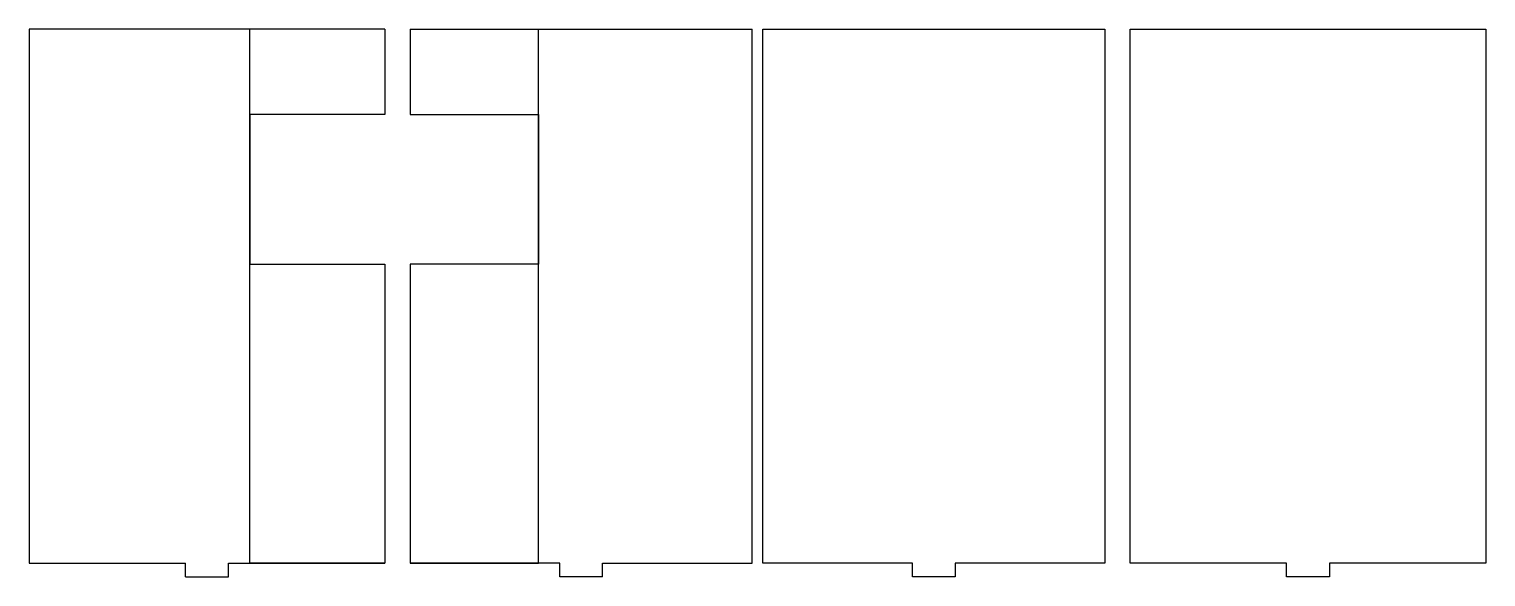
# Model space of a CAD drawing. Header units: millimetres. Extents: x -258 to 423, y -106 to 150.
import ezdxf

# ---------------------------------------------------------------- set-up
doc = ezdxf.new("R2010")
doc.units = ezdxf.units.MM
doc.layers.get('0').update_dxf_attribs({"linetype": 'CONTINUOUS'})

msp = doc.modelspace()

# ---------------------------------------------------------------- linework, layer by layer
for p, q in [((-91.825, 150), (-258.175, 150)), ((-258.175, 150), (-258.175, -100)), ((-155, -100), (-155, 150)), ((-91.825, 150), (-91.825, 110)), ((-80, 150), (80, 150)), ((-80, 150), (-80, 110)), ((-20, -100), (-20, 150)), ((80, -100), (80, 150)), ((-91.825, 110), (-155, 110)), ((-155, 110), (-155, 40)), ((-80, 110), (-20, 110)), ((-20, 110), (-20, 40)), ((-155, -100), (-155, 40)), ((-155, 40), (-91.825, 40)), ((-91.825, 40), (-91.825, -100)), ((-20, 40), (-80, 40)), ((-80, 40), (-80, -100)), ((-20, -100), (-20, 40)), ((-20, -100), (-20, 20)), ((-258.175, -100), (-185, -100)), ((-185, -106.35), (-185, -100)), ((-165, -106.35), (-165, -100)), ((-165, -100), (-91.825, -100)), ((-91.825, -100), (-155, -100)), ((-10, -100), (-80, -100)), ((-80, -100), (-20, -100)), ((-10, -106.35), (-10, -100)), ((10, -106.35), (10, -100)), ((10, -100), (80, -100)), ((-185, -106.35), (-165, -106.35)), ((10, -106.35), (-10, -106.35))]:
    msp.add_line(p, q)
for points in [[(245, -100), (175, -100), (175, -106.35), (155, -106.35), (155, -100), (85, -100), (85, 150), (245, 150)], [(350, -106.35), (330, -106.35), (330, -100), (256.825, -100), (256.825, 150), (423.175, 150), (423.175, -100), (350, -100)]]:
    msp.add_lwpolyline(points, close=True)

doc.saveas('drawing.dxf')
